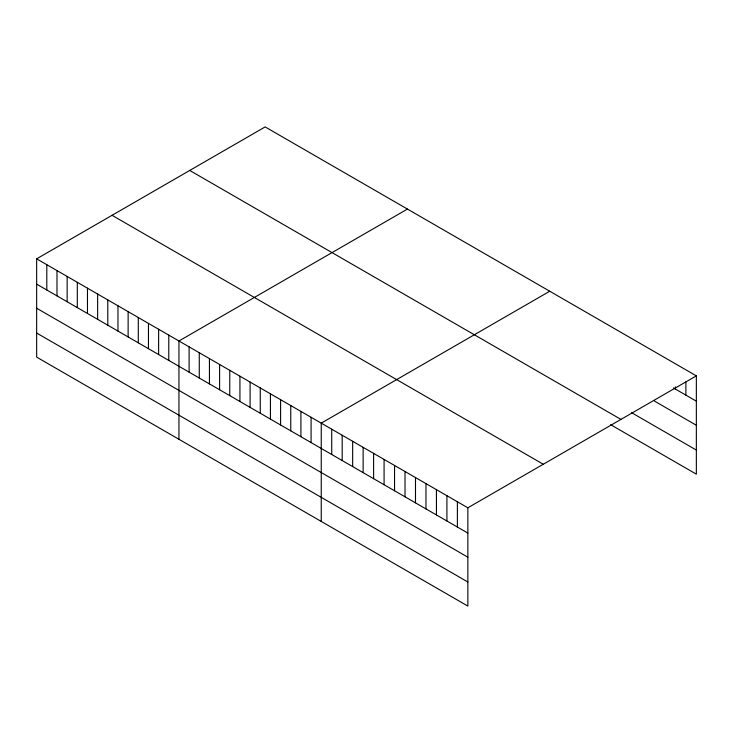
<?xml version="1.0" encoding="UTF-8"?>
<svg xmlns="http://www.w3.org/2000/svg" width="733" height="733" viewBox="0 0 733 733"><rect width="100%" height="100%" fill="white"/><g stroke="black" fill="none" stroke-linecap="round" stroke-linejoin="round"><path stroke-width="1.1" d="M36.65 258.841L467.856 507.795L467.856 606.081L36.65 357.127L36.65 258.841L265.144 126.919L696.35 375.873L696.35 474.159L610.671 424.7M407.438 209.07L178.944 340.992L178.944 439.287M549.741 291.23L321.246 423.143L321.246 521.438M467.856 507.795L696.35 375.873M673.499 387.977L696.35 401.171M654.459 401.07L696.35 425.259M631.617 412.697L696.35 450.08M189.737 170.45L620.943 419.404M112.057 215.3L543.263 464.255M36.65 284.138L467.856 533.093M36.65 308.226L467.856 557.181M36.65 333.039L467.856 581.993M685.877 381.92L685.877 395.124M675.405 386.877L675.405 389.076M457.383 501.748L457.383 527.045M446.91 495.7L446.91 520.998M436.437 489.653L436.437 514.951M425.965 483.606L425.965 508.904M415.492 477.559L415.492 502.856M405.019 471.511L405.019 496.809M394.556 465.473L394.556 490.771M384.083 459.426L384.083 484.724M373.61 453.379L373.61 478.676M363.137 447.332L363.137 472.629M352.665 441.284L352.665 466.582M342.192 435.237L342.192 460.535M331.719 429.19L331.719 454.487M311.085 417.279L311.085 442.576M300.915 411.415L300.915 436.712M290.754 405.541L290.754 430.839M280.592 399.677L280.592 424.975M270.422 393.804L270.422 419.102M260.261 387.94L260.261 413.238M250.1 382.067L250.1 407.365M239.929 376.203L239.929 401.501M229.768 370.33L229.768 395.628M219.607 364.466L219.607 389.764M209.436 358.593L209.436 383.89M199.275 352.729L199.275 378.026M189.114 346.856L189.114 372.162M168.782 335.128L168.782 360.425M158.621 329.254L158.621 354.552M148.46 323.39L148.46 348.688M138.29 317.517L138.29 342.815M128.128 311.653L128.128 336.951M117.967 305.78L117.967 331.078M107.797 299.916L107.797 325.214M97.636 294.043L97.636 319.341M87.474 288.179L87.474 313.477M77.304 282.306L77.304 307.603M67.143 276.442L67.143 301.739M56.982 270.569L56.982 295.875M46.811 264.705L46.811 290.002"/></g></svg>
